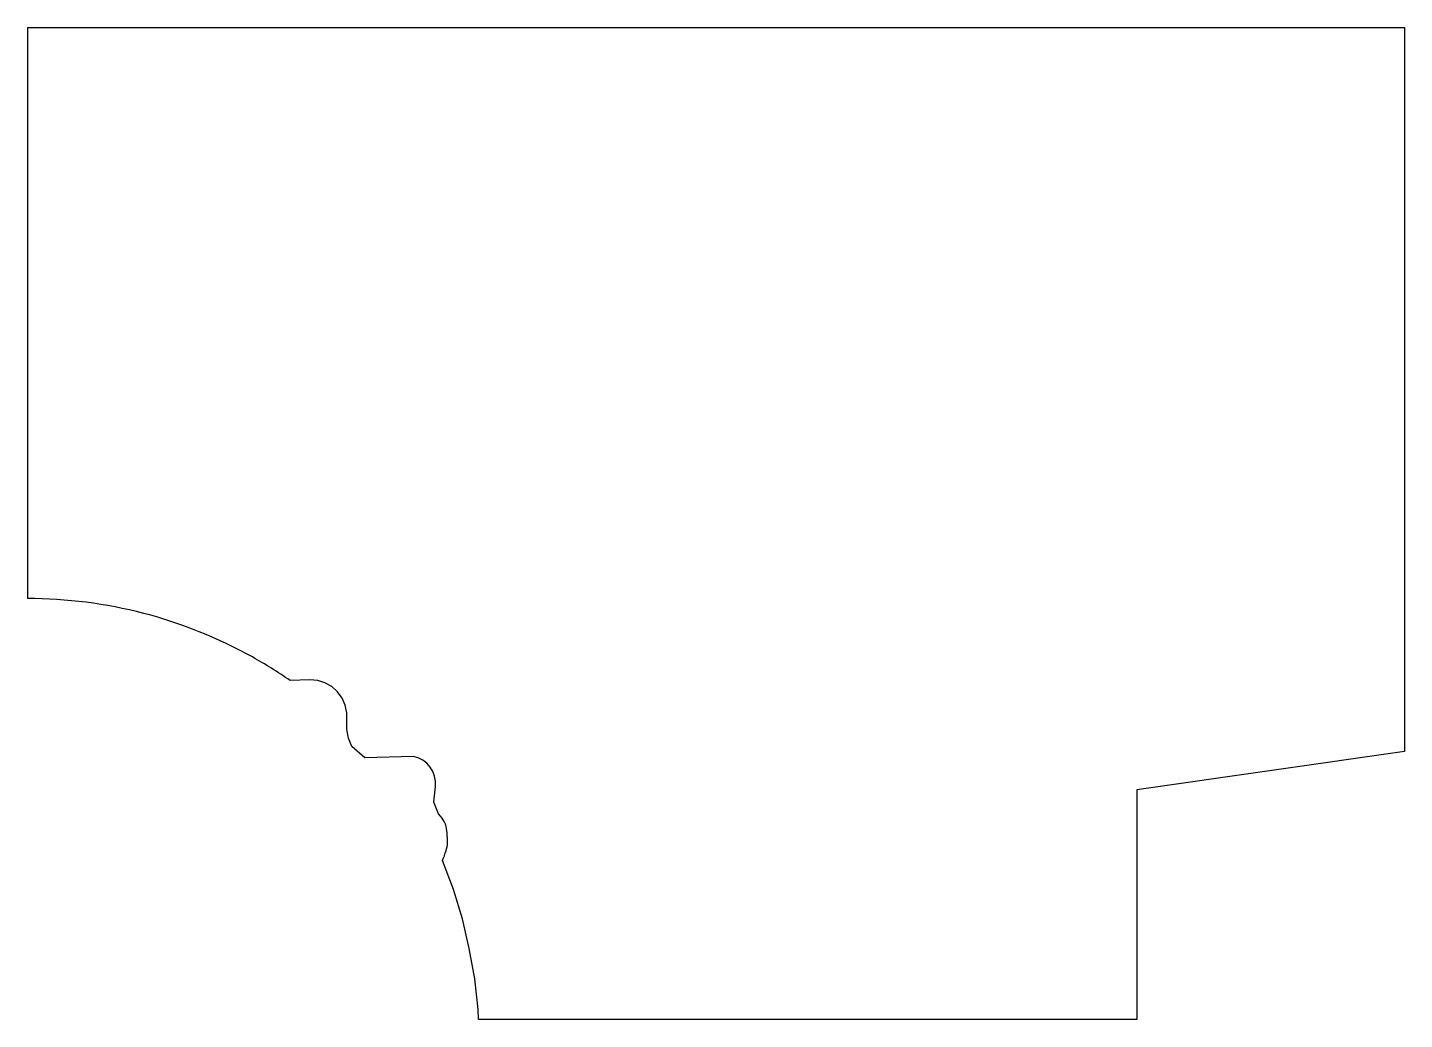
# Model space of a CAD drawing. Header units: inches. Extents: x 0.1 to 18.1, y 0 to 13.
import ezdxf

# ---------------------------------------------------------------- set-up
doc = ezdxf.new("R2010")
doc.units = ezdxf.units.IN
doc.header["$MEASUREMENT"] = 0
doc.layers.add('Default', color=18, linetype='Continuous', true_color=0x000000)

msp = doc.modelspace()

# ---------------------------------------------------------------- linework, layer by layer
at = {"layer": 'Default'}
for p, q in [((18.071, 5.5), (18.071, 3.5)), ((3.759, 4.437), (3.503, 4.429)), ((3.865, 4.431), (3.759, 4.437)), ((3.956, 4.399), (3.865, 4.431)), ((4.047, 4.353), (3.956, 4.399)), ((4.122, 4.282), (4.047, 4.353)), ((4.184, 4.199), (4.122, 4.282)), ((4.225, 4.109), (4.184, 4.199)), ((4.246, 4.008), (4.225, 4.109)), ((4.246, 3.908), (4.246, 4.008)), ((4.246, 3.789), (4.246, 3.908)), ((4.265, 3.674), (4.246, 3.789)), ((4.312, 3.565), (4.265, 3.674)), ((4.48, 3.417), (4.312, 3.565)), ((5.111, 3.436), (4.48, 3.417)), ((18.071, 3.5), (14.571, 3)), ((5.382, 2.838), (5.404, 3.046)), ((14.571, 3), (14.571, 0)), ((5.443, 2.687), (5.382, 2.838)), ((5.639, 1.7), (5.496, 2.078)), ((5.755, 1.314), (5.639, 1.7)), ((5.846, 0.927), (5.755, 1.314)), ((5.916, 0.531), (5.846, 0.927)), ((5.961, 0.128), (5.916, 0.531)), ((5.968, 0), (5.961, 0.128)), ((14.571, 0), (6, 0))]:
    msp.add_line(p, q, dxfattribs=at)
for points in [[(0.071, 12.962), (0.071, 5.5)], [(0.071, 12.962), (18.071, 12.962)], [(18.071, 12.962), (18.071, 5.5)], [(6, 0), (5.968, 0)]]:
    msp.add_lwpolyline(points, dxfattribs=at)
for centre, radius, start, end in [((0.071, -0.538), 6.038, 60.8777, 90), ((0.071, -0.538), 6.038, 55.3554, 60.8777), ((5.049, 3.084), 0.357, 353.8037, 79.9874)]:
    msp.add_arc(centre, radius, start, end, dxfattribs=at)
msp.add_open_spline([(5.496, 2.078), (5.518, 2.131), (5.533, 2.178), (5.567, 2.28), (5.557, 2.407), (5.547, 2.524), (5.52, 2.599), (5.443, 2.687)], degree=3, dxfattribs=at)

doc.saveas('drawing.dxf')
